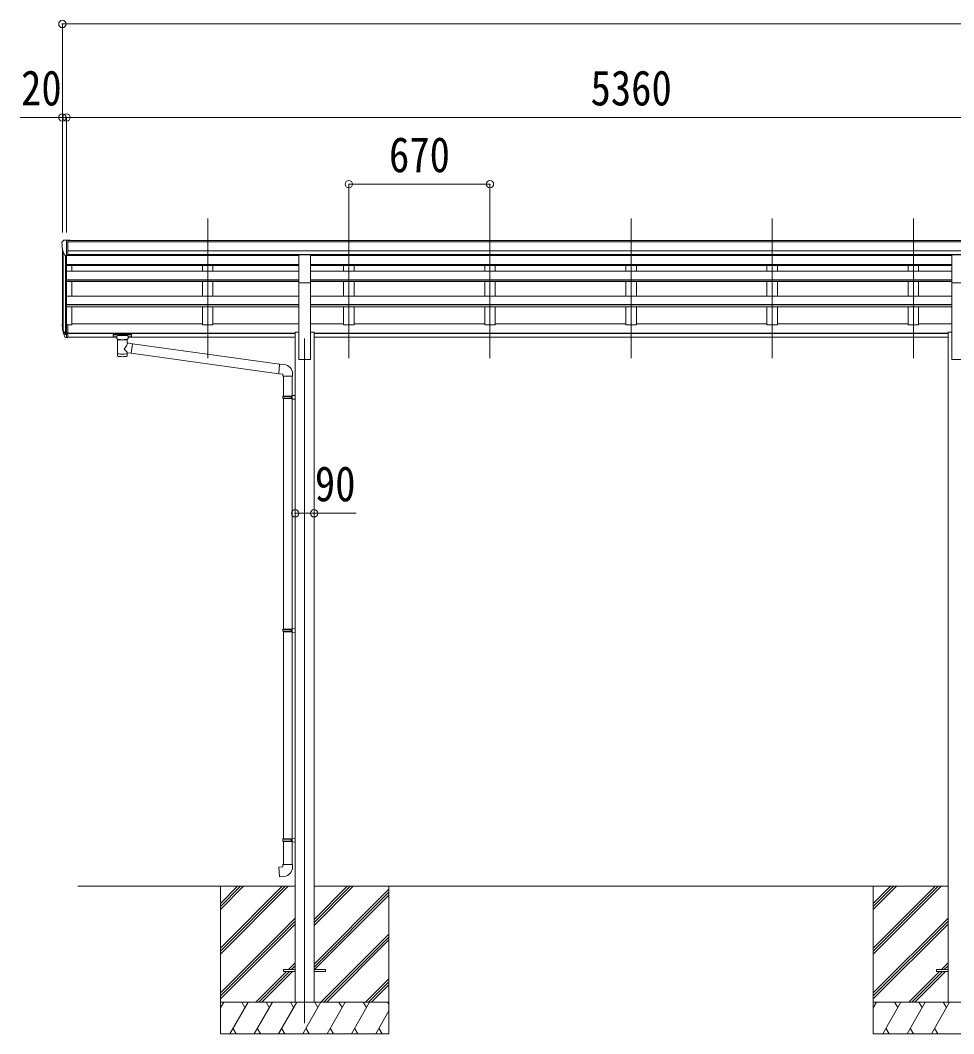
# Model space of a CAD drawing. Units: millimetres at full size. Extents: x -9783 to 9892, y -6828 to 6752.
# Drawn here: x -2986 to 1446, y -3870 to 940 of the extents above; entities that cross this region are included whole.
import ezdxf
from ezdxf.enums import TextEntityAlignment as Align

# ---------------------------------------------------------------- set-up
doc = ezdxf.new("R2010")
doc.units = ezdxf.units.MM
doc.header["$LTSCALE"] = 35
doc.header["$PDMODE"] = 32
doc.header["$PDSIZE"] = 35
for name, color, linetype, lineweight in [('0-0_0', 7, 'Continuous', 9), ('0-1_本体', 4, 'Continuous', 9), ('0-2_部品', 7, 'Continuous', 9), ('0-8_PARTS2', 2, 'Continuous', 9), ('0-A_寸法', 6, 'Continuous', 9)]:
    doc.layers.add(name, color=color, linetype=linetype, lineweight=lineweight)
doc.styles.add('ＭＳ ゴシック', font='')
doc.styles.get('ＭＳ ゴシック').set_extended_font_data('MS Gothic')

msp = doc.modelspace()

# ---------------------------------------------------------------- linework, layer by layer
at = {"layer": '0-0_0'}
for p, q in [((-2711.58, -3169.75), (-1680.78, -3169.75)), ((-2035.58, -3169.75), (-2035.58, -3869.75)), ((-2035.58, -3463.93), (-1741.4, -3169.75)), ((-2035.58, -3478.07), (-1727.26, -3169.75)), ((-2035.58, -3492.21), (-1713.12, -3169.75)), ((-2035.58, -3280.08), (-1925.25, -3169.75)), ((-2035.58, -3265.94), (-1939.39, -3169.75)), ((-2035.58, -3251.8), (-1953.53, -3169.75)), ((-1590.38, -3355.38), (-1404.75, -3169.75)), ((-1590.38, -3341.24), (-1418.89, -3169.75)), ((-1590.38, -3327.1), (-1433.03, -3169.75)), ((-1590.38, -3169.75), (1419.22, -3169.75)), ((-1235.58, -3169.75), (-1235.58, -3869.75)), ((1064.42, -3169.75), (1064.42, -3869.75)), ((1064.42, -3463.93), (1358.6, -3169.75)), ((1064.42, -3478.07), (1372.74, -3169.75)), ((1064.42, -3492.21), (1386.88, -3169.75)), ((1064.42, -3280.08), (1174.75, -3169.75)), ((1064.42, -3265.94), (1160.61, -3169.75)), ((1064.42, -3251.8), (1146.47, -3169.75)), ((-1590.38, -3539.23), (-1235.58, -3184.43)), ((-1590.38, -3553.37), (-1235.58, -3198.57)), ((-1588.12, -3565.25), (-1235.58, -3212.72)), ((-2035.58, -3676.06), (-1680.78, -3321.26)), ((-2035.58, -3690.2), (-1680.78, -3335.41)), ((-2035.58, -3704.35), (-1680.78, -3349.55)), ((1064.42, -3676.06), (1419.22, -3321.26)), ((1064.42, -3690.2), (1419.22, -3335.41)), ((1064.42, -3704.35), (1419.22, -3349.55)), ((-1558.77, -3719.75), (-1235.58, -3396.56)), ((-1544.63, -3719.75), (-1235.58, -3410.7)), ((-1530.49, -3719.75), (-1235.58, -3424.85)), ((-1712.64, -3565.25), (-1680.78, -3533.39)), ((-1698.5, -3565.25), (-1680.78, -3547.54)), ((1387.36, -3565.25), (1419.22, -3533.39)), ((1401.5, -3565.25), (1419.22, -3547.54)), ((-1867.14, -3719.75), (-1721.64, -3574.25)), ((-1853, -3719.75), (-1707.5, -3574.25)), ((-1838.86, -3719.75), (-1693.36, -3574.25)), ((-1684.36, -3565.25), (-1680.78, -3561.68)), ((1232.86, -3719.75), (1378.36, -3574.25)), ((1247, -3719.75), (1392.5, -3574.25)), ((1261.14, -3719.75), (1406.64, -3574.25)), ((1415.64, -3565.25), (1419.22, -3561.68)), ((-1346.64, -3719.75), (-1235.58, -3608.69)), ((-1332.5, -3719.75), (-1235.58, -3622.84)), ((-1318.36, -3719.75), (-1235.58, -3636.98)), ((-1235.58, -3719.75), (-2035.58, -3719.75)), ((-2035.58, -3747.25), (-2019.7, -3719.75)), ((-1990.84, -3869.75), (-1904.23, -3719.75)), ((-1919.23, -3745.73), (-1934.23, -3719.75)), ((-1875.37, -3869.75), (-1788.76, -3719.75)), ((-1803.76, -3745.73), (-1818.77, -3719.75)), ((-1759.9, -3869.75), (-1673.29, -3719.75)), ((-1688.29, -3745.73), (-1703.29, -3719.75)), ((-1644.43, -3869.75), (-1557.82, -3719.75)), ((-1572.82, -3745.73), (-1587.82, -3719.75)), ((-1528.96, -3869.75), (-1442.35, -3719.75)), ((-1457.35, -3745.73), (-1472.35, -3719.75)), ((-1413.48, -3869.75), (-1326.88, -3719.75)), ((-1356.88, -3719.75), (-1341.88, -3745.73)), ((-1241.41, -3719.75), (-1235.58, -3729.85)), ((1864.42, -3719.75), (1064.42, -3719.75)), ((1064.42, -3747.25), (1080.3, -3719.75)), ((1109.16, -3869.75), (1195.77, -3719.75)), ((1180.77, -3745.73), (1165.77, -3719.75)), ((1224.63, -3869.75), (1311.24, -3719.75)), ((1296.24, -3745.73), (1281.23, -3719.75)), ((1340.1, -3869.75), (1426.71, -3719.75)), ((1411.71, -3745.73), (1396.71, -3719.75)), ((-1298.02, -3869.75), (-1235.58, -3761.61)), ((-1975.84, -3843.77), (-1960.84, -3869.75)), ((-1860.37, -3843.77), (-1845.37, -3869.75)), ((-1744.9, -3843.77), (-1729.9, -3869.75)), ((-1629.43, -3843.77), (-1614.43, -3869.75)), ((-1513.96, -3843.77), (-1498.96, -3869.75)), ((-1398.49, -3843.77), (-1383.49, -3869.75)), ((-1283.02, -3843.77), (-1268.02, -3869.75)), ((1124.16, -3843.77), (1139.16, -3869.75)), ((1239.63, -3843.77), (1254.63, -3869.75)), ((1355.1, -3843.77), (1370.1, -3869.75)), ((-2035.58, -3869.75), (-1235.58, -3869.75)), ((1064.42, -3869.75), (1864.42, -3869.75))]:
    msp.add_line(p, q, dxfattribs=at)
at = {"layer": '0-1_本体'}
for p, q in [((-2785.58, -506.63), (-2785.58, -142.38)), ((-2759.08, -105.63), (2577.92, -105.63)), ((-2759.08, -110.98), (2577.92, -110.98)), ((-2781.3, -161.18), (-2781.3, -530.89)), ((-2771.58, -176.54), (-2771.58, -548.89)), ((-2765.58, -177.01), (-2765.58, -504.46)), ((-2765.58, -177.02), (-1663.08, -177.02)), ((-2759.08, -154.51), (2587.92, -154.51)), ((-2759.08, -172.18), (2587.92, -172.18)), ((-1663.08, -174.55), (-2759.08, -174.55)), ((-2120.58, -174.55), (-2120.58, -177.02)), ((-2070.58, -174.55), (-2070.58, -177.02)), ((1436.92, -177.02), (-1608.08, -177.02)), ((-1450.58, -174.55), (-1450.58, -177.02)), ((-1400.58, -174.55), (-1400.58, -177.02)), ((-780.58, -174.55), (-780.58, -177.02)), ((-730.58, -174.55), (-730.58, -177.02)), ((-110.58, -174.55), (-110.58, -177.02)), ((-60.58, -174.55), (-60.58, -177.02)), ((559.42, -174.55), (559.42, -177.02)), ((609.42, -174.55), (609.42, -177.02)), ((1229.42, -174.55), (1229.42, -177.02)), ((1279.42, -174.55), (1279.42, -177.02)), ((-2765.58, -219.21), (-1663.08, -219.21)), ((-2765.58, -220.61), (-1663.08, -220.61)), ((-2765.58, -224.3), (-1663.08, -224.3)), ((-2740.58, -251.54), (-2740.58, -224.3)), ((-2120.58, -224.3), (-2120.58, -251.54)), ((-2070.58, -224.3), (-2070.58, -251.54)), ((1436.92, -219.21), (-1608.08, -219.21)), ((1436.92, -220.61), (-1608.08, -220.61)), ((1436.92, -224.3), (-1608.08, -224.3)), ((-1450.58, -224.3), (-1450.58, -251.54)), ((-1400.58, -224.3), (-1400.58, -251.54)), ((-780.58, -224.3), (-780.58, -251.54)), ((-730.58, -224.3), (-730.58, -251.54)), ((-110.58, -224.3), (-110.58, -251.54)), ((-60.58, -224.3), (-60.58, -251.54)), ((559.42, -224.3), (559.42, -251.54)), ((609.42, -224.3), (609.42, -251.54)), ((1229.42, -224.3), (1229.42, -251.54)), ((1279.42, -224.3), (1279.42, -251.54)), ((-2765.58, -251.54), (-1663.08, -251.54)), ((1436.92, -251.54), (-1608.08, -251.54)), ((-2765.58, -292.27), (-1663.08, -292.27)), ((-2765.58, -293.76), (-1663.08, -293.76)), ((-2765.58, -300.57), (-1663.08, -300.57)), ((-2740.58, -370.06), (-2740.58, -300.57)), ((-2120.58, -300.57), (-2120.58, -370.06)), ((-2070.58, -300.57), (-2070.58, -370.06)), ((-1663.08, -669.75), (-1663.08, -305.81)), ((1436.92, -292.27), (-1608.08, -292.27)), ((1436.92, -293.76), (-1608.08, -293.76)), ((1436.92, -300.57), (-1608.08, -300.57)), ((-1608.08, -669.75), (-1608.08, -305.81)), ((-1450.58, -300.57), (-1450.58, -370.06)), ((-1400.58, -300.57), (-1400.58, -370.06)), ((-780.58, -300.57), (-780.58, -370.06)), ((-730.58, -300.57), (-730.58, -370.06)), ((-110.58, -300.57), (-110.58, -370.06)), ((-60.58, -300.57), (-60.58, -370.06)), ((559.42, -300.57), (559.42, -370.06)), ((609.42, -300.57), (609.42, -370.06)), ((1229.42, -300.57), (1229.42, -370.06)), ((1279.42, -300.57), (1279.42, -370.06)), ((1436.92, -669.75), (1436.92, -305.81)), ((-2765.58, -370.06), (-1663.08, -370.06)), ((1436.92, -370.06), (-1608.08, -370.06)), ((-2765.58, -409.37), (-1663.08, -409.37)), ((-2765.58, -410.85), (-1663.08, -410.85)), ((-2765.58, -420.33), (-1663.08, -420.33)), ((-2740.58, -505.28), (-2740.58, -420.33)), ((-2120.58, -420.33), (-2120.58, -505.28)), ((1436.92, -409.37), (-1608.08, -409.37)), ((1436.92, -410.85), (-1608.08, -410.85)), ((1436.92, -420.33), (-1608.08, -420.33)), ((-1450.58, -420.33), (-1450.58, -505.28)), ((-780.58, -420.33), (-780.58, -505.28)), ((-110.58, -420.33), (-110.58, -505.28)), ((559.42, -420.33), (559.42, -505.28)), ((1229.42, -420.33), (1229.42, -505.28)), ((-2759.08, -505.28), (-2740.58, -505.28)), ((-2740.58, -500.48), (-2120.58, -500.48)), ((-2070.58, -500.48), (-1663.08, -500.48)), ((-1608.08, -500.48), (-1450.58, -500.48)), ((-1400.58, -500.48), (-780.58, -500.48)), ((-730.58, -500.48), (-110.58, -500.48)), ((-60.58, -500.48), (559.42, -500.48)), ((609.42, -500.48), (1229.42, -500.48)), ((1279.42, -500.48), (1436.92, -500.48)), ((-2759.08, -544.79), (-1680.78, -544.79)), ((-2759.08, -546.17), (-1680.78, -546.17)), ((-2759.08, -563.35), (-2527.58, -563.35)), ((-2473.58, -563.35), (-1680.78, -563.35)), ((-1680.78, -539.75), (-1663.08, -539.75)), ((-1680.78, -539.75), (-1680.78, -3719.75)), ((-1608.08, -539.75), (-1590.38, -539.75)), ((-1590.38, -539.75), (-1590.38, -3719.75)), ((-1590.38, -544.79), (1419.22, -544.79)), ((-1590.38, -546.17), (1419.22, -546.17)), ((-1590.38, -563.35), (1419.22, -563.35)), ((1419.22, -539.75), (1436.92, -539.75)), ((1419.22, -539.75), (1419.22, -3719.75)), ((-1663.08, -669.75), (-1608.08, -669.75)), ((1436.92, -669.75), (1491.92, -669.75))]:
    msp.add_line(p, q, dxfattribs=at)
for points in [[(-1608.08, -174.55), (1254.42, -174.67), (1436.92, -174.67)], [(-2070.58, -420.33), (-2070.58, -505.28), (-2120.58, -505.28)], [(-1400.58, -420.33), (-1400.58, -505.28), (-1450.58, -505.28)], [(-730.58, -420.33), (-730.58, -505.28), (-780.58, -505.28)], [(-60.58, -420.33), (-60.58, -505.28), (-110.58, -505.28)], [(609.42, -420.33), (609.42, -505.28), (559.42, -505.28)], [(1279.42, -420.33), (1279.42, -505.28), (1229.42, -505.28)]]:
    msp.add_lwpolyline(points, dxfattribs=at)
at = {"layer": '0-2_部品'}
for p, q in [((-2787.58, -113.4), (-2787.58, -114.03)), ((-2780.67, -104.59), (-2784.74, -110.4)), ((-2777.58, -104.03), (-2779.91, -104.17)), ((-2777.58, -104.03), (-2759.08, -104.03)), ((-2765.58, -177.01), (-2765.58, -104.03)), ((-2759.08, -104.03), (-2749.08, -104.12)), ((-2759.08, -176.01), (-2759.08, -104.03)), ((-2749.08, -105.63), (-2749.08, -104.12)), ((-2773.21, -175.2), (-2782.48, -159.13)), ((-2765.58, -177.01), (-2770.79, -176.69)), ((-2759.08, -176.01), (-2765.58, -176.01)), ((-1663.08, -173.89), (-1608.08, -173.89)), ((-1663.08, -305.97), (-1663.08, -173.89)), ((-1608.08, -305.97), (-1608.08, -173.89)), ((1436.92, -173.89), (1491.92, -173.89)), ((1436.92, -305.97), (1436.92, -173.89)), ((-1663.08, -305.97), (-1608.08, -305.97)), ((1436.92, -305.97), (1491.92, -305.97)), ((-2765.58, -504.46), (-2765.58, -566.34)), ((-2759.08, -504.46), (-2765.58, -504.46)), ((-2759.08, -504.46), (-2759.08, -565.52)), ((-2783.19, -530.5), (-2773.03, -549.67)), ((-2772.01, -548.42), (-2781.77, -530)), ((-2780.6, -547.35), (-2773.03, -564.84)), ((-2765.58, -549.17), (-2770.72, -549.17)), ((-2765.58, -551.17), (-2770.43, -551.17)), ((-2765.58, -566.34), (-2770.43, -566.34)), ((-2759.08, -542.77), (-2765.58, -542.77)), ((-2759.08, -548.17), (-2765.58, -548.17)), ((-2759.08, -565.52), (-2765.58, -565.52)), ((-2544.08, -551.23), (-2544.08, -561.99)), ((-2544.08, -551.42), (-2544.08, -552.96)), ((-2542.08, -550.57), (-2459.08, -550.57)), ((-2542.08, -552.75), (-2459.08, -552.75)), ((-2542.08, -562.66), (-2527.58, -562.66)), ((-2527.58, -569.46), (-2527.58, -559.19)), ((-2523.48, -573.96), (-2523.5, -654.25)), ((-2477.68, -591.54), (-2477.68, -573.95)), ((-2473.58, -569.46), (-2473.58, -559.19)), ((-2473.58, -562.66), (-2459.08, -562.66)), ((-2457.08, -551.23), (-2457.08, -561.99)), ((-2452.46, -595.44), (-2477.68, -591.53)), ((-2452.46, -595.44), (-2459.48, -640.7)), ((-2452.46, -595.44), (-1754.5, -692.24)), ((-2477.66, -654.25), (-2477.68, -637.63)), ((-2477.68, -637.88), (-2459.48, -640.7)), ((-1758.51, -738.07), (-2459.48, -640.7)), ((-1733.66, -694.06), (-1754.5, -692.24)), ((-1738.58, -749.81), (-1692.58, -749.81)), ((-1736.58, -749.81), (-1736.58, -843.81)), ((-1694.58, -749.81), (-1694.58, -841.25)), ((-1692.58, -749.81), (-1692.58, -738.89)), ((-1738.58, -845.81), (-1737.58, -843.81)), ((-1738.58, -845.81), (-1694.58, -845.81)), ((-1738.58, -845.81), (-1738.58, -853.81)), ((-1738.58, -853.81), (-1694.58, -853.81)), ((-1738.58, -853.81), (-1737.58, -855.81)), ((-1737.58, -843.81), (-1694.58, -843.81)), ((-1737.58, -855.81), (-1694.58, -855.81)), ((-1736.58, -855.81), (-1736.58, -1950)), ((-1699.06, -845.81), (-1699.49, -843.81)), ((-1696.58, -841.31), (-1680.58, -840.84)), ((-1696.58, -843.31), (-1696.58, -841.31)), ((-1696.58, -843.31), (-1694.58, -843.31)), ((-1696.58, -858.31), (-1696.58, -856.31)), ((-1696.58, -858.31), (-1680.58, -858.78)), ((-1694.58, -858.37), (-1694.58, -1947.44)), ((-1680.58, -840.84), (-1680.58, -858.78)), ((-1738.58, -1952), (-1737.58, -1950)), ((-1738.58, -1952), (-1694.58, -1952)), ((-1738.58, -1952), (-1738.58, -1960)), ((-1738.58, -1960), (-1694.58, -1960)), ((-1738.58, -1960), (-1737.58, -1962)), ((-1737.58, -1950), (-1694.58, -1950)), ((-1737.58, -1962), (-1694.58, -1962)), ((-1736.58, -1962), (-1736.58, -2945.16)), ((-1699.06, -1952), (-1699.49, -1950)), ((-1696.58, -1947.5), (-1680.58, -1947.03)), ((-1696.58, -1949.5), (-1696.58, -1947.5)), ((-1696.58, -1949.5), (-1694.58, -1949.5)), ((-1696.58, -1964.5), (-1696.58, -1962.5)), ((-1696.58, -1964.5), (-1680.58, -1964.97)), ((-1694.58, -1964.56), (-1694.58, -2942.6)), ((-1680.58, -1947.03), (-1680.58, -1964.97)), ((-1738.58, -2947.16), (-1737.58, -2945.16)), ((-1738.58, -2947.16), (-1694.58, -2947.16)), ((-1738.58, -2947.16), (-1738.58, -2955.16)), ((-1738.58, -2955.16), (-1694.58, -2955.16)), ((-1738.58, -2955.16), (-1737.58, -2957.16)), ((-1737.58, -2945.16), (-1694.58, -2945.16)), ((-1737.58, -2957.16), (-1694.58, -2957.16)), ((-1736.58, -2957.16), (-1736.58, -3067.16)), ((-1699.06, -2947.16), (-1699.49, -2945.16)), ((-1696.58, -2942.66), (-1680.58, -2942.19)), ((-1696.58, -2944.66), (-1696.58, -2942.66)), ((-1696.58, -2944.66), (-1694.58, -2944.66)), ((-1696.58, -2959.66), (-1696.58, -2957.66)), ((-1696.58, -2959.66), (-1680.58, -2960.13)), ((-1694.58, -2959.72), (-1694.58, -3067.16)), ((-1680.58, -2942.19), (-1680.58, -2960.13)), ((-1738.58, -3067.16), (-1692.58, -3067.16)), ((-1738.58, -3077.16), (-1738.58, -3067.16)), ((-1692.58, -3067.16), (-1692.58, -3078.07))]:
    msp.add_line(p, q, dxfattribs=at)
at = {"layer": '0-2_部品', "color": 4}
for p, q in [((-1735.38, -3565.25), (-1735.38, -3574.25)), ((-1680.58, -3565.25), (-1735.38, -3565.25)), ((-1680.58, -3574.25), (-1735.38, -3574.25)), ((-1535.78, -3565.25), (-1590.58, -3565.25)), ((1364.42, -3565.25), (1364.42, -3574.25)), ((1419.22, -3565.25), (1364.42, -3565.25)), ((1419.22, -3574.25), (1364.42, -3574.25))]:
    msp.add_line(p, q, dxfattribs=at)
at = {"layer": '0-2_部品'}
for points in [[(-2544.08, -551.23), (-2544.04, -551.04), (-2543.96, -550.9), (-2543.86, -550.81), (-2543.76, -550.75), (-2543.64, -550.7), (-2543.35, -550.64), (-2542.86, -550.59), (-2542.32, -550.57), (-2542.08, -550.57)], [(-2544.08, -561.99), (-2544.04, -562.19), (-2543.96, -562.32), (-2543.86, -562.42), (-2543.76, -562.48), (-2543.64, -562.52), (-2543.35, -562.59), (-2542.86, -562.63), (-2542.32, -562.65), (-2542.08, -562.66)], [(-2527.54, -569.41), (-2527.57, -569.76), (-2527.32, -570.72), (-2526.8, -571.6), (-2526, -572.44), (-2524.88, -573.24), (-2523.48, -573.96)], [(-2477.68, -573.95), (-2477.45, -573.86), (-2476.09, -573.12), (-2474.98, -572.28), (-2474.22, -571.41), (-2473.76, -570.51), (-2473.59, -569.62)], [(-2459.08, -550.57), (-2458.73, -550.57), (-2458.2, -550.6), (-2457.75, -550.65), (-2457.45, -550.73), (-2457.28, -550.82), (-2457.16, -550.96), (-2457.09, -551.14), (-2457.08, -551.23)], [(-2459.08, -562.66), (-2458.73, -562.65), (-2458.2, -562.63), (-2457.75, -562.57), (-2457.45, -562.5), (-2457.28, -562.4), (-2457.16, -562.26), (-2457.09, -562.08), (-2457.08, -561.99)], [(-1754.5, -692.24), (-1758.51, -738.07), (-1738.58, -739.81), (-1738.58, -749.81)], [(-1699.06, -845.81), (-1699.06, -853.81), (-1699.49, -855.81)], [(-1696.58, -856.31), (-1694.58, -856.31), (-1694.58, -843.31)], [(-1699.06, -1952), (-1699.06, -1960), (-1699.49, -1962)], [(-1696.58, -1962.5), (-1694.58, -1962.5), (-1694.58, -1949.5)], [(-1699.06, -2947.16), (-1699.06, -2955.16), (-1699.49, -2957.16)], [(-1696.58, -2957.66), (-1694.58, -2957.66), (-1694.58, -2944.66)], [(-1733.66, -3122.9), (-1754.5, -3124.73), (-1758.51, -3078.9), (-1738.58, -3077.16)]]:
    msp.add_lwpolyline(points, dxfattribs=at)
at = {"layer": '0-2_部品', "color": 4}
msp.add_lwpolyline([(-1535.78, -3565.25), (-1535.78, -3574.25), (-1590.58, -3574.25)], dxfattribs=at)
at = {"layer": '0-2_部品'}
for centre, radius, start, end in [((-2784.58, -113.4), 3, 93, 180), ((-2585.58, -114.03), 202, 180, 192.90261), ((-2779.85, -105.17), 1, 93.5, 145), ((-2770.61, -173.7), 3, 210, 266.5), ((-2696.92, -508.33), 89.07, 174.49576, 194.41188), ((-2697.63, -504.05), 88.05, 177.22392, 197.21071), ((-2652.36, -511.27), 133.22, 183.27987, 195.71302), ((-2770.43, -548.17), 3, 210, 270), ((-2770.43, -563.34), 3, 210, 270), ((-2770.72, -547.67), 1.5, 210, 270), ((-1737.58, -738.89), 45, 0, 85), ((-1737.58, -3078.07), 45, 275, 0)]:
    msp.add_arc(centre, radius, start, end, dxfattribs=at)
for centre, major_axis, ratio, start_param, end_param in [((-2542.08, -552.96), (2, 0), 0.109601, 1.5707963, 3.1415927), ((-2500.58, -559.19), (27, 0), 0.122176, 6.2831853, 9.424778), ((-2500.57, -574.42), (-22.91, 0.42), 0.072511, 0.0008029, 1.5715993), ((-2500.57, -576.04), (-22.91, 0.42), 0.072511, 0.0008029, 1.5715993), ((-2500.59, -574.42), (22.92, 0.42), 0.07247, 4.71158, 6.2823764), ((-2500.59, -576.04), (22.92, 0.42), 0.07247, 4.71158, 6.2823764), ((-2489.58, -569.46), (16, 0), 0.361356, 6.2636979, 6.2831853), ((-2459.08, -552.96), (2, 0), 0.109601, 0, 1.5707963), ((-2500.58, -618.08), (-22.81, -26.62), 0.234429, 1.6855472, 3.1268519), ((-2498.03, -615.43), (20.32, -22.25), 0.045535, 0.0389954, 1.3075346), ((-2500.58, -654.25), (22.92, 0), 0.101955, 3.1415499, 6.2833984), ((-2500.58, -641.81), (22.91, 0), 0.122865, 3.1415927, 6.2831853)]:
    msp.add_ellipse(centre, major_axis=major_axis, ratio=ratio, start_param=start_param, end_param=end_param, dxfattribs=at)
at = {"layer": '0-8_PARTS2'}
for p, q in [((-2095.58, -663.55), (-2095.58, -1.02)), ((-1425.58, -663.55), (-1425.58, -1.02)), ((-755.58, -663.55), (-755.58, -1.02)), ((-85.58, -663.55), (-85.58, -1.02)), ((584.42, -663.55), (584.42, -1.02)), ((1254.42, -663.55), (1254.42, -1.02)), ((-1635.58, -569.75), (-1635.58, -3819.75))]:
    msp.add_line(p, q, dxfattribs=at)
at = {"layer": '0-A_寸法'}
for p, q in [((-2785.58, 922.43), (-2785.58, -67.02)), ((-2785.58, 922.43), (7974.42, 922.43)), ((-2785.58, 478.61), (-2985.58, 478.61)), ((-2785.58, 478.61), (-2785.58, -67.02)), ((-2765.58, 478.61), (-2785.58, 478.61)), ((-2765.58, 478.61), (-2765.58, -67.02)), ((-2765.58, 478.61), (-2765.58, -67.02)), ((-2765.58, 478.61), (2594.42, 478.61)), ((-1425.58, 161.99), (-1425.58, -67.02)), ((-1425.58, 161.99), (-755.58, 161.99)), ((-755.58, 161.99), (-755.58, -67.02)), ((-1680.58, -1399.93), (-1590.58, -1399.93)), ((-1590.58, -1399.93), (-1390.58, -1399.93))]:
    msp.add_line(p, q, dxfattribs=at)
for p in [(-2785.58, 922.43), (-2785.58, 478.61), (-2765.58, 478.61), (-1425.58, 161.99), (-755.58, 161.99), (-1680.58, -1399.93), (-1590.58, -1399.93)]:
    msp.add_point(p, dxfattribs=at)

# ---------------------------------------------------------------- texts
at = {"layer": '0-A_寸法', "color": 7, "style": 'ＭＳ ゴシック', "width": 0.85}
for s, p in [('20', (-2981.83, 485.61)), ('5360', (-278.08, 485.61)), ('670', (-1234.96, 168.99)), ('90', (-1586.83, -1392.93))]:
    msp.add_text(s, height=166.8, dxfattribs=at).set_placement(p, align=Align.BOTTOM_LEFT)

doc.saveas('drawing.dxf')
